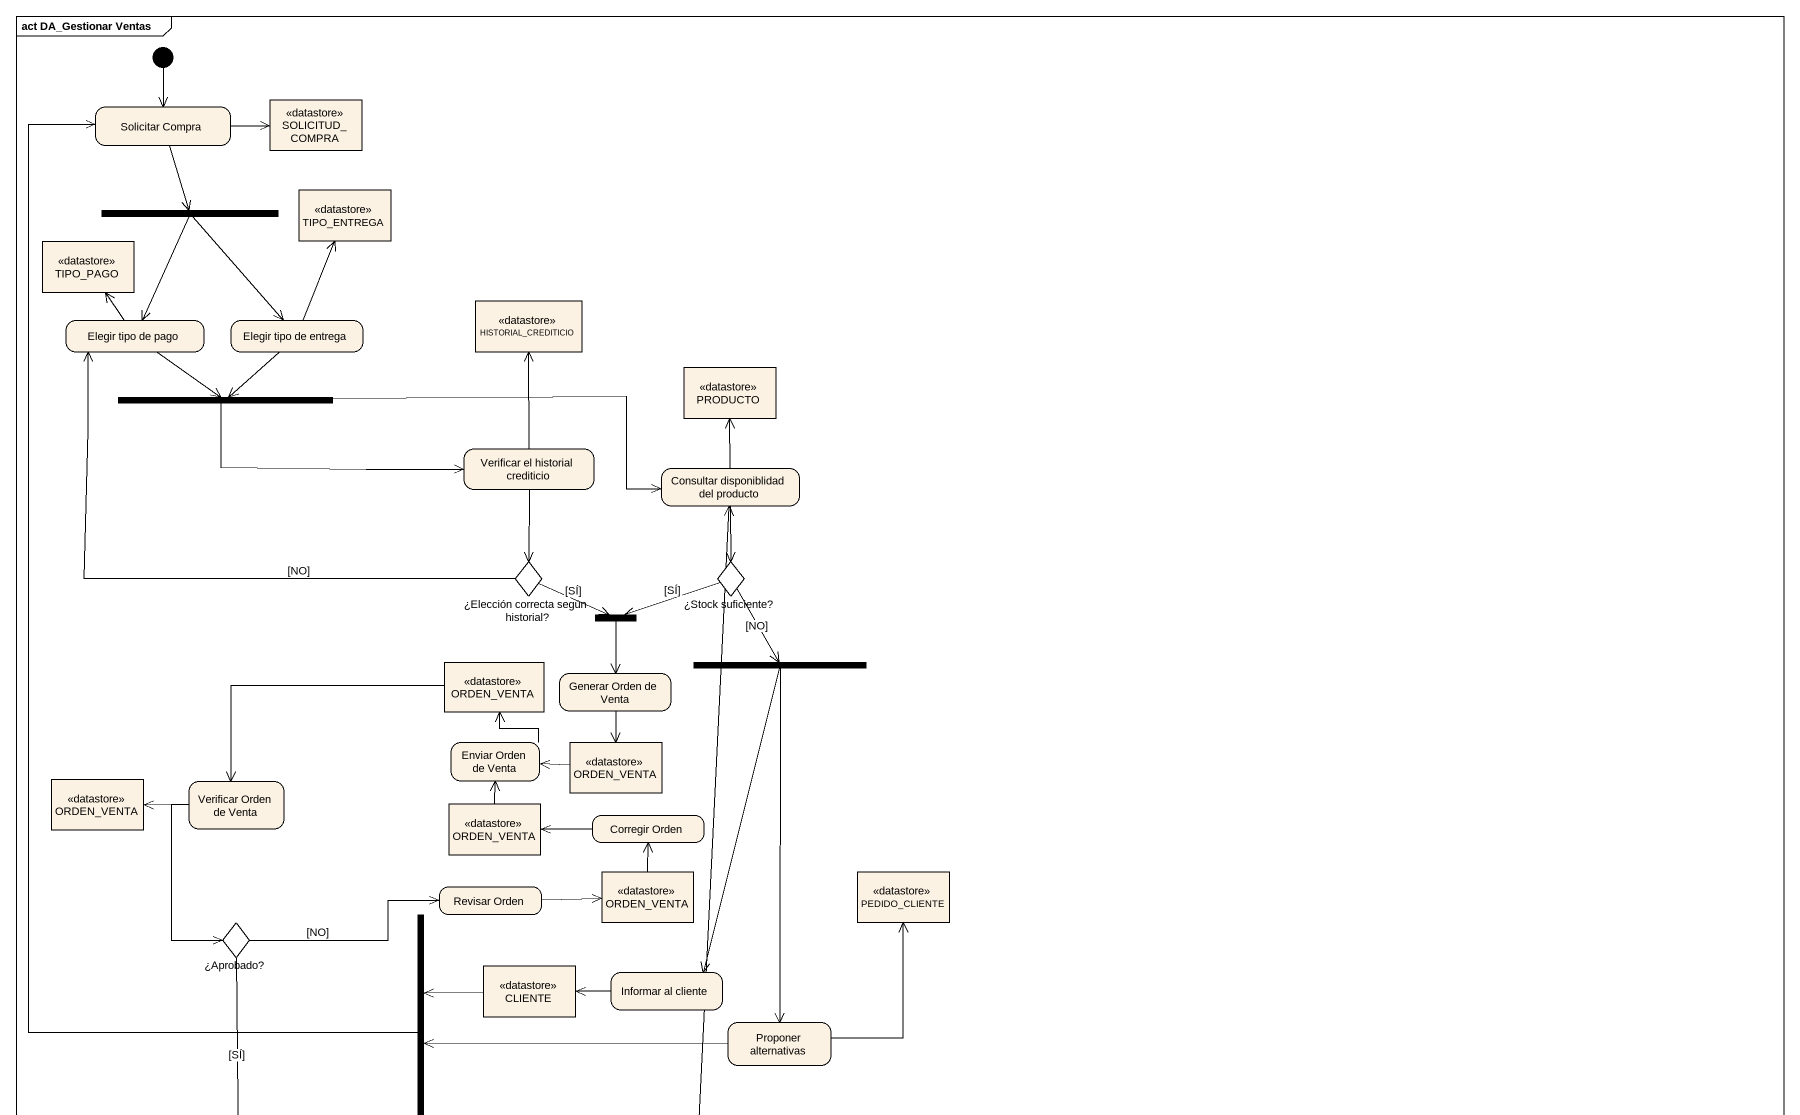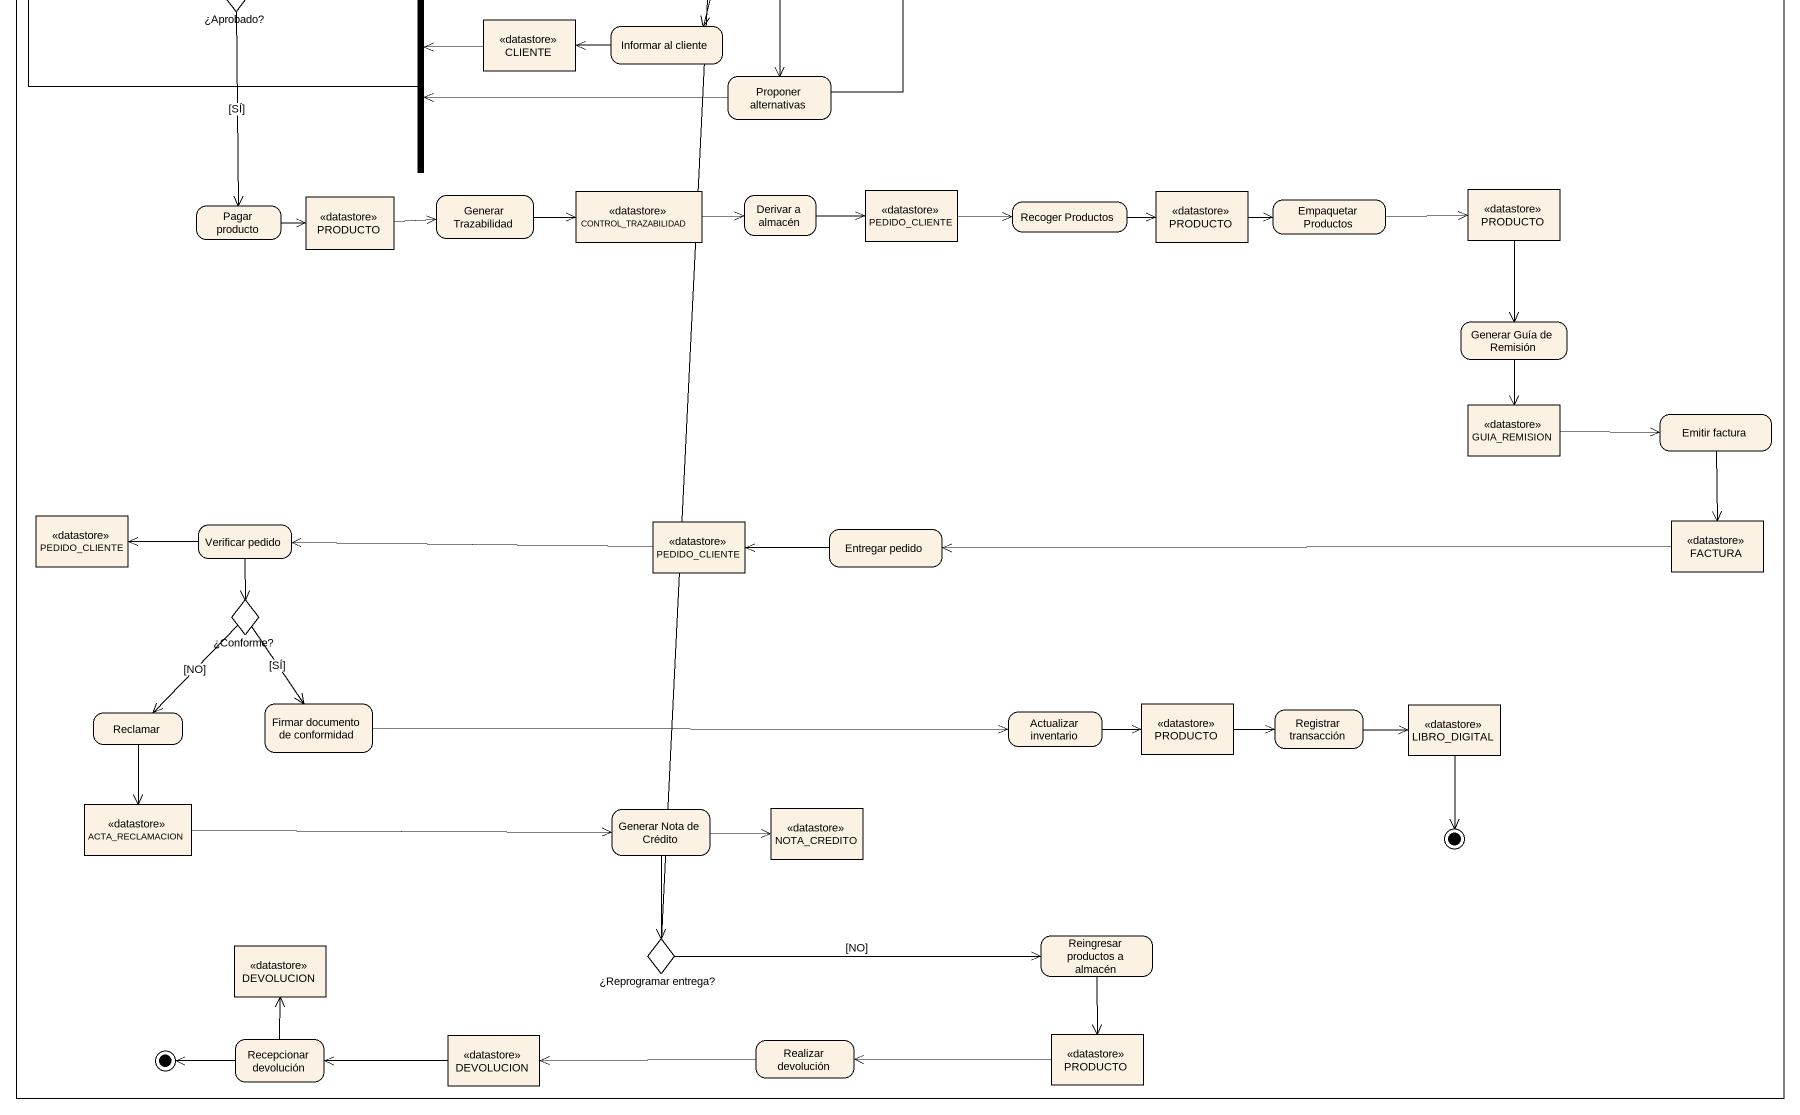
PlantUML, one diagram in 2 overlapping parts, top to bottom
@startuml
mainframe act DA_Gestionar Ventas
hide empty description
state "Solicitar Compra" as Solicitar_Compra
state SOLICITUD_COMPRA <<datastore>>
state fork1 <<fork>>
state TIPO_ENTREGA <<datastore>>
state TIPO_PAGO <<datastore>>
state HISTORIAL_CREDITICIO <<datastore>>
state "Elegir tipo de pago" as Elegir_tipo_de_pago
state "Elegir tipo de entrega" as Elegir_tipo_de_entrega
state fork2 <<fork>>
state PRODUCTO <<datastore>>
state "Verificar el historial crediticio" as Verificar_el_historial
state "Consultar disponiblidad del producto" as Consultar_disponiblidad_del
state "¿Elección correcta según historial?" as Elección_correcta_según <<choice>>
state "¿Stock suficiente?" as Stock_suficiente <<choice>>
state fork3 <<join>>
state ORDEN_VENTA <<datastore>>
state "Generar Orden de Venta" as Generar_Orden_de_Venta
state fork4 <<fork>>
state "Enviar Orden de Venta" as Enviar_Orden_de_Venta
state "ORDEN_VENTA" as ORDEN_VENTA_2 <<datastore>>
state "ORDEN_VENTA" as ORDEN_VENTA_3 <<datastore>>
state "Verificar Orden de Venta" as Verificar_Orden_de_Venta
state "ORDEN_VENTA" as ORDEN_VENTA_4 <<datastore>>
state "Corregir Orden" as Corregir_Orden
state "Revisar Orden" as Revisar_Orden
state "ORDEN_VENTA" as ORDEN_VENTA_5 <<datastore>>
state PEDIDO_CLIENTE <<datastore>>
state "¿Aprobado?" as Aprobado <<choice>>
state fork5 <<join>>
state CLIENTE <<datastore>>
state "Informar al cliente" as Informar_al_cliente
state "Proponer alternativas" as Proponer_alternativas
state CONTROL_TRAZABILIDAD <<datastore>>
state "PEDIDO_CLIENTE" as PEDIDO_CLIENTE_2 <<datastore>>
state "PRODUCTO" as PRODUCTO_2 <<datastore>>
state "PRODUCTO" as PRODUCTO_3 <<datastore>>
state "Pagar producto" as Pagar_producto
state "PRODUCTO" as PRODUCTO_4 <<datastore>>
state "Generar Trazabilidad" as Generar_Trazabilidad
state "Derivar a almacén" as Derivar_a_almacén
state "Recoger Productos" as Recoger_Productos
state "Empaquetar Productos" as Empaquetar_Productos
state "Generar Guía de Remisión" as Generar_Guía_de_Remisión
state GUIA_REMISION <<datastore>>
state "Emitir factura" as Emitir_factura
state "PEDIDO_CLIENTE" as PEDIDO_CLIENTE_3 <<datastore>>
state "Verificar pedido" as Verificar_pedido
state "PEDIDO_CLIENTE" as PEDIDO_CLIENTE_4 <<datastore>>
state "Entregar pedido" as Entregar_pedido
state FACTURA <<datastore>>
state "¿Conforme?" as Conforme <<choice>>
state Reclamar
state "Firmar documento de conformidad" as Firmar_documento_de
state "Actualizar inventario" as Actualizar_inventario
state "PRODUCTO" as PRODUCTO_5 <<datastore>>
state "Registrar transacción" as Registrar_transacción
state LIBRO_DIGITAL <<datastore>>
state ACTA_RECLAMACION <<datastore>>
state "Generar Nota de Crédito" as Generar_Nota_de_Crédito
state NOTA_CREDITO <<datastore>>
state final1 <<end>>
state DEVOLUCION <<datastore>>
state "¿Reprogramar entrega?" as Reprogramar_entrega <<choice>>
state "Reingresar productos a almacén" as Reingresar_productos_a
state final2 <<end>>
state "Recepcionar devolución" as Recepcionar_devolución
state "DEVOLUCION" as DEVOLUCION_2 <<datastore>>
state "Realizar devolución" as Realizar_devolución
state "PRODUCTO" as PRODUCTO_6 <<datastore>>
[*] --> Solicitar_Compra
Solicitar_Compra -right-> SOLICITUD_COMPRA
Solicitar_Compra --> fork1
fork1 --> Elegir_tipo_de_pago
fork1 --> Elegir_tipo_de_entrega
Elegir_tipo_de_pago -up-> TIPO_PAGO
Elegir_tipo_de_pago --> fork2
Elegir_tipo_de_entrega -up-> TIPO_ENTREGA
Elegir_tipo_de_entrega --> fork2
fork2 -right-> Verificar_el_historial
fork2 -right-> Consultar_disponiblidad_del
Verificar_el_historial -up-> HISTORIAL_CREDITICIO
Verificar_el_historial --> Elección_correcta_según
Consultar_disponiblidad_del -up-> PRODUCTO
Consultar_disponiblidad_del --> Stock_suficiente
Elección_correcta_según -up-> Elegir_tipo_de_pago : [NO]
Elección_correcta_según -right-> fork3 : [SÍ]
Stock_suficiente -left-> fork3 : [SÍ]
Stock_suficiente --> fork4 : [NO]
fork3 --> Generar_Orden_de_Venta
ORDEN_VENTA -left-> Verificar_Orden_de_Venta
Generar_Orden_de_Venta --> ORDEN_VENTA_2
fork4 --> Informar_al_cliente
fork4 --> Proponer_alternativas
Enviar_Orden_de_Venta -up-> ORDEN_VENTA
ORDEN_VENTA_2 -left-> Enviar_Orden_de_Venta
Verificar_Orden_de_Venta -left-> ORDEN_VENTA_3
Verificar_Orden_de_Venta --> Aprobado
ORDEN_VENTA_4 -up-> Enviar_Orden_de_Venta
Corregir_Orden -left-> ORDEN_VENTA_4
Revisar_Orden -right-> ORDEN_VENTA_5
ORDEN_VENTA_5 -up-> Corregir_Orden
Aprobado -right-> Revisar_Orden : [NO]
Aprobado --> Pagar_producto : [SÍ]
fork5 -up-> Solicitar_Compra
CLIENTE -left-> fork5
Informar_al_cliente -left-> CLIENTE
Proponer_alternativas -up-> PEDIDO_CLIENTE
Proponer_alternativas -left-> fork5
CONTROL_TRAZABILIDAD -right-> Derivar_a_almacén
PEDIDO_CLIENTE_2 -right-> Recoger_Productos
PRODUCTO_2 -right-> Empaquetar_Productos
PRODUCTO_3 --> Generar_Guía_de_Remisión
Pagar_producto -right-> PRODUCTO_4
PRODUCTO_4 -right-> Generar_Trazabilidad
Generar_Trazabilidad -right-> CONTROL_TRAZABILIDAD
Derivar_a_almacén -right-> PEDIDO_CLIENTE_2
Recoger_Productos -right-> PRODUCTO_2
Empaquetar_Productos -right-> PRODUCTO_3
Generar_Guía_de_Remisión --> GUIA_REMISION
GUIA_REMISION -right-> Emitir_factura
Emitir_factura --> FACTURA
Verificar_pedido -left-> PEDIDO_CLIENTE_3
Verificar_pedido --> Conforme
PEDIDO_CLIENTE_4 -left-> Verificar_pedido
Entregar_pedido -left-> PEDIDO_CLIENTE_4
FACTURA -left-> Entregar_pedido
Conforme --> Reclamar : [NO]
Conforme --> Firmar_documento_de : [SÍ]
Reclamar --> ACTA_RECLAMACION
Firmar_documento_de -right-> Actualizar_inventario
Actualizar_inventario -right-> PRODUCTO_5
PRODUCTO_5 -right-> Registrar_transacción
Registrar_transacción -right-> LIBRO_DIGITAL
LIBRO_DIGITAL --> final1
ACTA_RECLAMACION -right-> Generar_Nota_de_Crédito
Generar_Nota_de_Crédito -right-> NOTA_CREDITO
Generar_Nota_de_Crédito --> Reprogramar_entrega
Reprogramar_entrega -up-> Consultar_disponiblidad_del
Reprogramar_entrega -right-> Reingresar_productos_a : [NO]
Reingresar_productos_a --> PRODUCTO_6
Recepcionar_devolución -up-> DEVOLUCION
Recepcionar_devolución -left-> final2
DEVOLUCION_2 -left-> Recepcionar_devolución
Realizar_devolución -left-> DEVOLUCION_2
PRODUCTO_6 -left-> Realizar_devolución
@enduml
